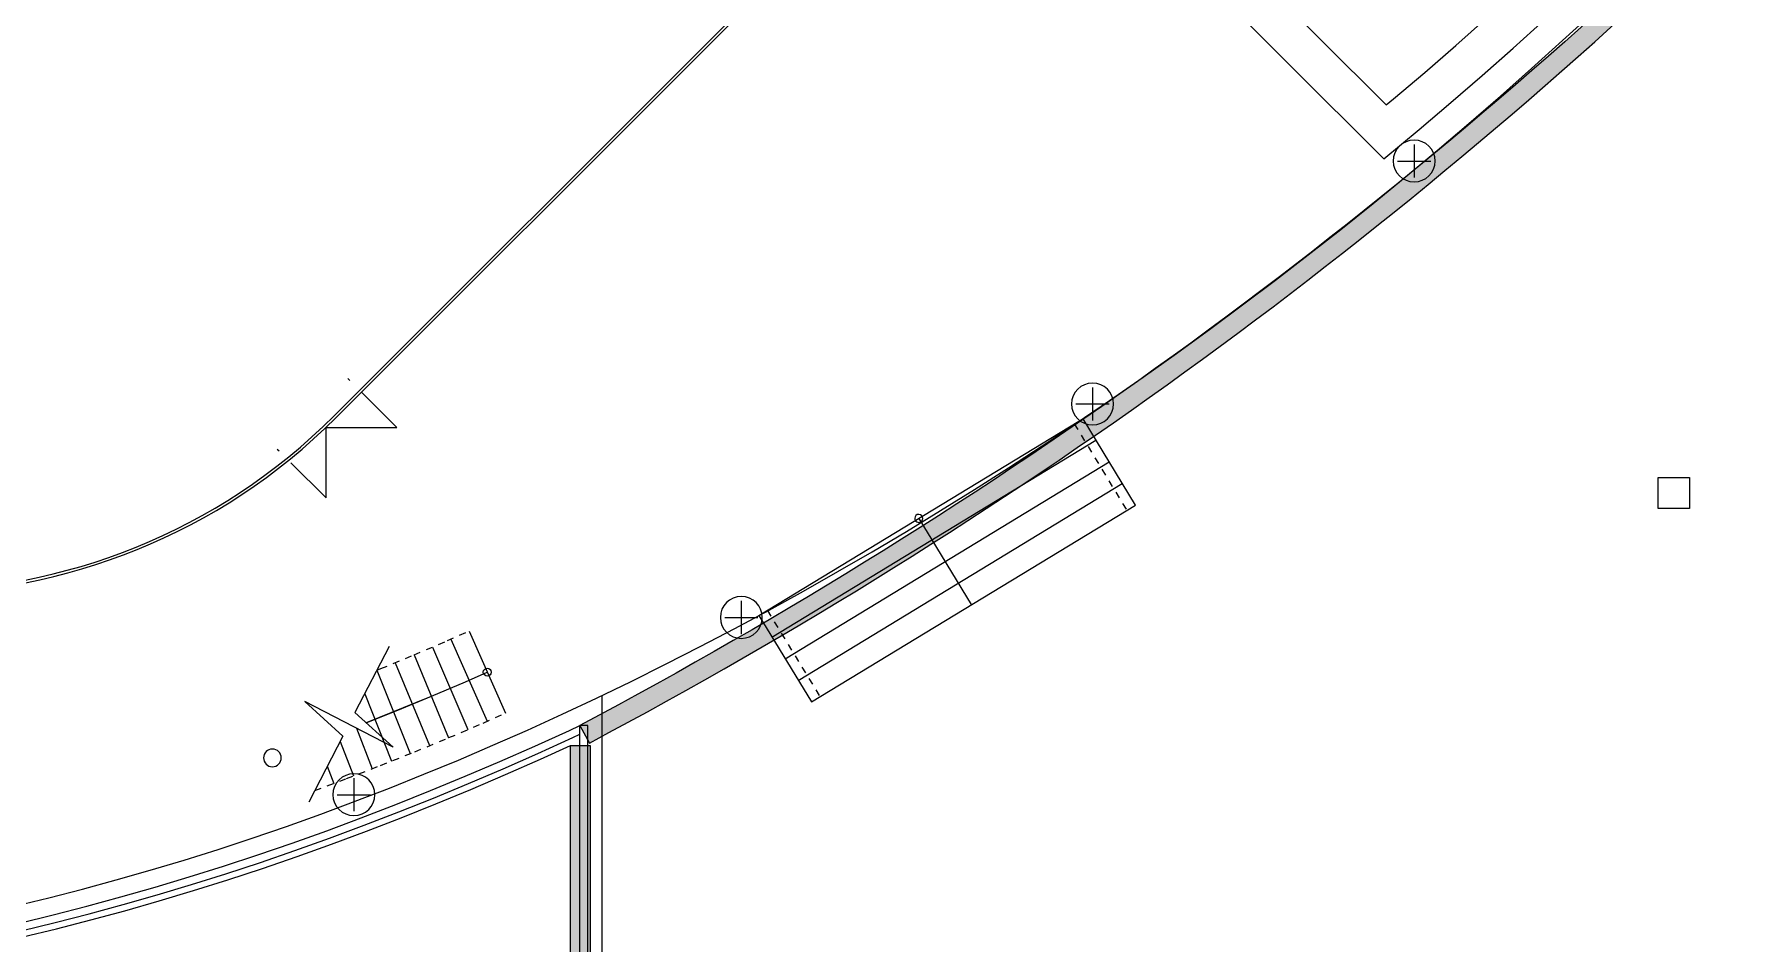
# Model space of a CAD drawing. Header units: metres. Extents: x 183920 to 185578, y 20757 to 21440.
# Drawn here: x 184272.74 to 184298.56, y 20946.59 to 20960.26 of the extents above; entities that cross this region are included whole.
import ezdxf

# ---------------------------------------------------------------- set-up
doc = ezdxf.new("R2010")
doc.units = ezdxf.units.M
for name, pattern in [('Style_13', [0]), ('Style_21', [7.25e-08, 1.25e-08, -5e-09, -5e-09, 5e-08]), ('Style_23', [0]), ('Style_8', [0]), ('Style_9', [0]), ('Wall Style 01', [0])]:
    doc.linetypes.add(name, pattern=pattern)
for name, color, linetype, true_color in [('COLON', 5, 'Continuous', 0x0000ff), ('GKL', 5, 'Continuous', 0x0000ff), ('Glass', 4, 'Continuous', 0x00ffff), ('MONOLIT', 7, 'Continuous', 0x691639), ('SENDVICH', 2, 'Continuous', 0xffff00), ('WALL', 7, 'Continuous', 0x000000), ('Walls', 7, 'Continuous', 0x68db4c)]:
    doc.layers.add(name, color=color, linetype=linetype, true_color=true_color)

msp = doc.modelspace()

# ---------------------------------------------------------------- hatches: boundary and pattern name
at = {"layer": 'Walls', "transparency": 33554483}
h = msp.add_hatch(color=256, dxfattribs=at)
edge = h.paths.add_edge_path(flags=0)
edge.add_arc((184245.2954598025, 21016.94886909983), 75.9594678625931, 297.9796389027953, 313.8309078433072)
edge.add_line((184297.899854063, 20962.15271538031), (184298.1126676526, 20961.94115102756))
edge.add_arc((184245.2954608405, 21016.9488698514), 76.25946803934725, 297.9796379491803, 313.83617048240393, ccw=False)
edge.add_line((184281.0731810506, 20949.60303700181), (184280.9324337221, 20949.86797131351))
edge.add_line((184280.9324337221, 20949.86797131351), (184280.9324337221, 20949.86797131351))
msp.add_hatch(color=256, dxfattribs=at).paths.add_polyline_path([(184280.7873232882, 20827.01502501898), (184280.7874337187, 20949.5636759183), (184281.0874337186, 20949.56367591777), (184281.0874335005, 20827.01513549003), (184280.7873232882, 20827.01502501898)], flags=0)

# ---------------------------------------------------------------- linework, layer by layer
at = {"layer": 'COLON', "linetype": 'Style_8'}
for points in [[(184293.1496945448, 20958.35259352233, 0.9999999999999999), (184293.7796945448, 20958.35259352233, 0.9999999999999999), (184293.1496945448, 20958.35259352233)], [(184288.3173691948, 20954.69963749809, 0.9999999999999999), (184288.9473691947, 20954.69963749809, 0.9999999999999999), (184288.3173691948, 20954.69963749809)], [(184283.0410896588, 20951.49063565984, 0.9999999999999999), (184283.6710896588, 20951.49063565984, 0.9999999999999999), (184283.0410896588, 20951.49063565984)], [(184277.2200946189, 20948.82634932546, 0.9999999999999999), (184277.8500946189, 20948.82634932546, 0.9999999999999999), (184277.2200946189, 20948.82634932546)]]:
    msp.add_lwpolyline(points, format="xyb", close=True, dxfattribs=at)
at = {"layer": 'COLON', "linetype": 'Style_23'}
msp.add_lwpolyline([(184297.1324337187, 20953.59654259391), (184297.6024337187, 20953.59654259391), (184297.6024337187, 20953.12654259391), (184297.1324337187, 20953.12654259391), (184297.1324337187, 20953.59654259391)], close=True, dxfattribs=at)
at = {"layer": 'COLON', "linetype": 'Style_13'}
msp.add_lwpolyline([(184276.1792031154, 20949.37928315085, 0.9999999999999999), (184276.4442031154, 20949.37928315085, 0.9999999999999999), (184276.1792031154, 20949.37928315085)], format="xyb", close=True, dxfattribs=at)
at = {"layer": 'GKL', "linetype": 'Style_13'}
for points in [[(184293.0097839105, 20958.38324008791), (184293.542280076, 20958.82761651868), (184294.0158085611, 20959.23051378653), (184294.4860818505, 20959.63842321166), (184294.9529826984, 20960.05124336437), (184295.4163947212, 20960.46887157491), (184295.8762024262, 20960.89120395904), (184296.3322912394, 20961.31813544376), (184296.7845475333, 20961.7495597934), (184297.2328586548, 20962.18536963578), (184297.677112953, 20962.62545648879), (184298.117199806, 20963.06971078699), (184298.5530096484, 20963.51802190855), (184298.984433998, 20963.97027820241), (184299.4113654828, 20964.42636701555), (184299.8336978669, 20964.88617472058), (184300.2513260774, 20965.34958674342), (184300.6641462301, 20965.81648759127), (184301.0720556552, 20966.28676088066), (184301.4749529231, 20966.7602893658), (184301.9193293535, 20967.29278553084)], [(184293.0463324143, 20959.19521972158), (184293.1556492562, 20959.28644634666), (184293.6248211886, 20959.68563688245), (184294.0907843127, 20960.08980772181), (184294.5534201361, 20960.49885686387), (184295.0126110748, 20960.91268102159), (184295.4682404817, 20961.3311756479), (184295.9201926738, 20961.75423496191), (184296.36835296, 20962.18175197525), (184296.8126076684, 20962.61361851863), (184297.2528441734, 20963.0497252684), (184297.6889509232, 20963.48996177339), (184298.1208174665, 20963.93421648174), (184298.5483344799, 20964.38237676797), (184298.9713937939, 20964.83432896011), (184299.3898884202, 20965.28995836701), (184299.8037125779, 20965.74914930572), (184300.21276172, 20966.21178512905), (184300.6169325594, 20966.6777482532), (184301.0161230951, 20967.14692018555), (184301.1073497199, 20967.25623702707)], [(184290.1667923579, 20961.2262316405), (184293.0097839105, 20958.38324008791)], [(184291.0583944135, 20961.18315772231), (184293.0463324143, 20959.19521972158)]]:
    msp.add_lwpolyline(points, dxfattribs=at)
msp.add_lwpolyline([(184276.4442031154, 20949.37928315085, 1), (184276.1792031154, 20949.37928315085, 1), (184276.4442031154, 20949.37928315085)], format="xyb", close=True, dxfattribs=at)
at = {"layer": 'Glass', "linetype": 'Style_13'}
for points in [[(184277.2399502698, 20954.52373048849), (184306.5634925131, 20983.84727273179)], [(184277.2682344622, 20954.4954461384), (184305.6439642529, 20982.87117592905)], [(184277.4455637629, 20955.08289737219), (184277.4738480342, 20955.05461310094)], [(184276.5899645577, 20953.81717623387), (184277.1202946436, 20953.28684614798), (184277.1202946436, 20954.34750631976), (184278.1809548154, 20954.34750631975), (184277.6506247295, 20954.87783640564)], [(184276.3849035912, 20954.02223720041), (184276.4131878624, 20953.99395292916)]]:
    msp.add_lwpolyline(points, dxfattribs=at)
for points in [[(184264.4837734344, 20954.49547571426, 0.4142135623690899), (184277.2682640382, 20954.49547571426)], [(184264.5120577057, 20954.52375998551, 0.4142135623690899), (184277.239979767, 20954.52375998551)]]:
    msp.add_lwpolyline(points, format="xyb", dxfattribs=at)
at = {"layer": 'MONOLIT', "linetype": 'Style_13'}
for points in [[(184272.4505386891, 20947.1542208936), (184272.9535429738, 20947.27626092709), (184273.4584965988, 20947.40621015143), (184273.9652758417, 20947.54403586619), (184274.4737565278, 20947.68970347431), (184274.9838140586, 20947.84317648861), (184275.4953234408, 20948.00441653886), (184276.0081593158, 20948.17338337938), (184276.5221959894, 20948.35003489707), (184277.0373074614, 20948.53432711999), (184277.5533674561, 20948.72621422644), (184278.0702494523, 20948.92564855464), (184278.587826714, 20949.13258061278), (184279.1059723211, 20949.34695908969), (184279.6245592002, 20949.56873086601), (184280.1434601556, 20949.79784102587), (184280.6625479003, 20950.03423286907), (184281.1816950873, 20950.27784792375), (184281.7007743411, 20950.52862595963), (184282.2196582885, 20950.78650500167), (184282.7382195904, 20951.05142134428), (184283.2563309733, 20951.32330956601), (184283.7738652603, 20951.60210254466), (184284.2906954029, 20951.88773147298), (184284.8066945128, 20952.18012587477), (184285.3217358924, 20952.47921362142), (184285.8356930671, 20952.78492094899), (184286.3484398164, 20953.09717247569), (184286.859850205, 20953.4158912198), (184287.3697986144, 20953.74099861807), (184287.878159774, 20954.07241454454), (184288.3848087924, 20954.41005732973), (184288.8896211878, 20954.75384378038), (184289.3924729199, 20955.10368919944), (184289.8932404197, 20955.45950740663), (184290.3918006214, 20955.82121075925), (184290.8880309918, 20956.18871017353), (184291.3818095615, 20956.56191514624), (184291.8730149549, 20956.94073377674), (184292.3615264206, 20957.32507278944), (184292.8472238612, 20957.71483755654), (184293.3299878631, 20958.10993212119), (184293.8096997263, 20958.510259221), (184294.2862414938, 20958.91572031186), (184294.7594959808, 20959.32621559214), (184295.2293468039, 20959.74164402722), (184295.69567841, 20960.1619033743), (184296.1583761045, 20960.58689020757)], [(184281.2674337187, 20944.78654259391), (184281.2674337187, 20950.31927004843)], [(184272.5604327171, 20946.68695790254), (184273.0699509418, 20946.81057836285), (184273.5813007148, 20946.94217362841), (184274.0943608993, 20947.08170753323), (184274.6090099247, 20947.22914222365), (184275.1251258055, 20947.38443815631), (184275.6425861617, 20947.5475540966), (184276.1612682402, 20947.71844711778), (184276.6810489378, 20947.89707260077), (184277.2018048247, 20948.08338423467), (184277.7234121697, 20948.27733401796), (184278.2457469657, 20948.47887226053), (184278.7686849564, 20948.68794758648), (184279.2921016639, 20948.90450693774), (184279.8158724161, 20949.12849557839), (184280.339872376, 20949.35985709995), (184280.7874337187, 20949.5636759183)], [(184280.7874337187, 20944.78654259391), (184280.7874337187, 20949.5636759183)]]:
    msp.add_lwpolyline(points, dxfattribs=at)
at = {"layer": 'SENDVICH', "linetype": 'Style_13'}
for points in [[(184272.5110008398, 20946.89597339928), (184273.0176013623, 20947.01888596008), (184273.526086194, 20947.14974393634), (184274.0363330401, 20947.28851271437), (184274.5482191635, 20947.43515589918), (184275.0616214083, 20947.58963531632), (184275.5764162241, 20947.75191101419), (184276.0924796906, 20947.92194126696), (184276.6096875441, 20948.09968257799), (184277.1279152035, 20948.28508968405), (184277.6470377979, 20948.47811556001), (184278.166930194, 20948.67871142427), (184278.6874670248, 20948.88682674485), (184279.2085227186, 20949.10240924613), (184279.7299715277, 20949.3254049163), (184280.2516875584, 20949.55575801544), (184280.7735448013, 20949.79341108428), (184280.9324337186, 20949.86797131164)], [(184272.5384743468, 20946.77915765152), (184273.0467033543, 20946.90246531902), (184273.556787223, 20947.03373480559), (184274.0686043045, 20947.17293063113), (184274.5820325127, 20947.32001558651), (184275.0969493451, 20947.47495073325), (184275.6132319043, 20947.63769540363), (184276.1307569217, 20947.80820720156), (184276.6494007813, 20947.98644200391), (184277.1690395444, 20948.17235396272), (184277.6895489763, 20948.36589550788), (184278.2108045723, 20948.56701735074), (184278.7326815854, 20948.77566848827), (184279.2550550543, 20948.99179620815), (184279.7777998316, 20949.2153460944), (184280.3007906135, 20949.44626203396), (184280.8239019687, 20949.68448622385), (184280.9324337186, 20949.73541584237)], [(184281.0524337187, 20949.86797131164), (184280.9324337186, 20949.86797131164)], [(184280.9324337186, 20944.78654259391), (184280.9324337186, 20949.86797131164)], [(184281.0524337187, 20944.78654259391), (184281.0524337187, 20949.86797131164)]]:
    msp.add_lwpolyline(points, dxfattribs=at)
at = {"layer": 'WALL', "linetype": 'Style_9'}
for points in [[(184293.464694545, 20958.60259352233), (184293.464694545, 20958.10259352233)], [(184293.214694545, 20958.35259352233), (184293.714694545, 20958.35259352232)], [(184288.632369195, 20954.9496374981), (184288.632369195, 20954.44963749809)], [(184288.382369195, 20954.6996374981), (184288.882369195, 20954.69963749809)], [(184283.356089659, 20951.74063565984), (184283.356089659, 20951.24063565984)], [(184279.2668004696, 20951.2854996813), (184279.8120798358, 20950.05052178157)], [(184283.106089659, 20951.49063565984), (184283.606089659, 20951.49063565984)], [(184278.716783506, 20951.04576393202), (184279.2476042918, 20949.80450276153)], [(184278.9923609364, 20951.16432648882), (184279.5376403025, 20949.92934858909)], [(184278.1573546756, 20950.81046948352), (184278.6734749136, 20949.56302413404)], [(184278.4409476903, 20950.9278037574), (184278.9570679283, 20949.68035840791)], [(184277.8798414233, 20950.69651161927), (184278.3810124524, 20949.44298555268)], [(184277.697825062, 20950.34366251926), (184278.1024511043, 20949.33161421289)], [(184277.5728858802, 20949.82535926616), (184277.8081059478, 20949.21572992502)], [(184277.3279808633, 20949.62669844128), (184277.5282173713, 20949.10773740326)], [(184277.1359557984, 20949.25444689846), (184277.2320035403, 20948.9961366968)], [(184277.5350946191, 20949.07634932546), (184277.5350946191, 20948.57634932546)], [(184277.2850946191, 20948.82634932547), (184277.7850946191, 20948.82634932546)]]:
    msp.add_lwpolyline(points, dxfattribs=at)
at = {"layer": 'WALL', "linetype": 'Style_13'}
for points in [[(184283.6195690184, 20951.51898397658), (184288.4247686174, 20954.44147779845)], [(184288.4858195876, 20954.47884752403), (184289.2756620564, 20953.18017555834)], [(184283.8170296356, 20951.19431598515), (184288.6833862638, 20954.15400514856)], [(184284.0144902528, 20950.86964799373), (184288.8808468811, 20953.82933715714)], [(184284.21195087, 20950.5449800023), (184289.0783074982, 20953.50466916572)], [(184284.4094114872, 20950.22031201088), (184289.2757681154, 20953.18000117429)], [(184286.0221688179, 20952.98023088752), (184286.2891618724, 20952.54123564361), (184286.8087950756, 20951.6868461925)], [(184283.6195690184, 20951.51898397658), (184284.4094114872, 20950.22031201088)], [(184278.0632195856, 20951.05200064822), (184277.552082703, 20950.06113264201), (184278.1237451804, 20949.54119981835), (184276.7970420633, 20950.22557643685), (184277.3687045407, 20949.70564361319), (184276.8575676581, 20948.71477560698)], [(184277.7221033547, 20949.90649713409), (184278.1959671889, 20950.09595216957), (184278.7026920786, 20950.30560541873), (184279.2100472326, 20950.522573989), (184279.5394401527, 20950.66801073144)], [(184278.6484558129, 20950.28315496712), (184277.7221033547, 20949.90649713409)]]:
    msp.add_lwpolyline(points, dxfattribs=at)
at = {"layer": 'WALL', "linetype": 'Style_21'}
for points in [[(184288.3576612619, 20954.40090239242), (184289.1475037307, 20953.10223042672)], [(184283.7477273441, 20951.5969291082), (184284.5375698129, 20950.2982571425)], [(184277.8798414233, 20950.69651161927), (184277.9416352855, 20950.7212173628), (184278.4409476903, 20950.9278037574), (184278.9410130227, 20951.14165486221), (184279.2668004696, 20951.2854996813)], [(184276.9482881897, 20948.89064253284), (184277.424062622, 20949.06755021814), (184277.9367982183, 20949.26538469479), (184278.4502990924, 20949.47068697635), (184278.9644364669, 20949.68340708005), (184279.4790814425, 20949.90349311579), (184279.8120798358, 20950.05052178157)]]:
    msp.add_lwpolyline(points, dxfattribs=at)
at = {"layer": 'WALL', "linetype": 'Style_13'}
for points in [[(184285.9621756987, 20952.98113954475, 1), (184286.082161937, 20952.97932223028, 1), (184285.9621756987, 20952.98113954475)], [(184279.5397730711, 20950.72789632222, -1), (184279.5397730711, 20950.60789632222, -1), (184279.5397730711, 20950.72789632222)]]:
    msp.add_lwpolyline(points, format="xyb", close=True, dxfattribs=at)
at = {"layer": 'Walls', "linetype": 'Wall Style 01'}
msp.add_lwpolyline([(184297.899854063, 20962.15271538031, -0.06927470650618624), (184280.9324337221, 20949.86797131351), (184281.0731810506, 20949.60303700181, 0.06929778351584846), (184298.1126676526, 20961.94115102756)], format="xyb", dxfattribs=at)
msp.add_lwpolyline([(184280.7873232882, 20827.01502501898), (184280.7874337187, 20949.5636759183), (184281.0874337186, 20949.56367591777), (184281.0874335005, 20827.01513549003)], dxfattribs=at)

doc.saveas('drawing.dxf')
